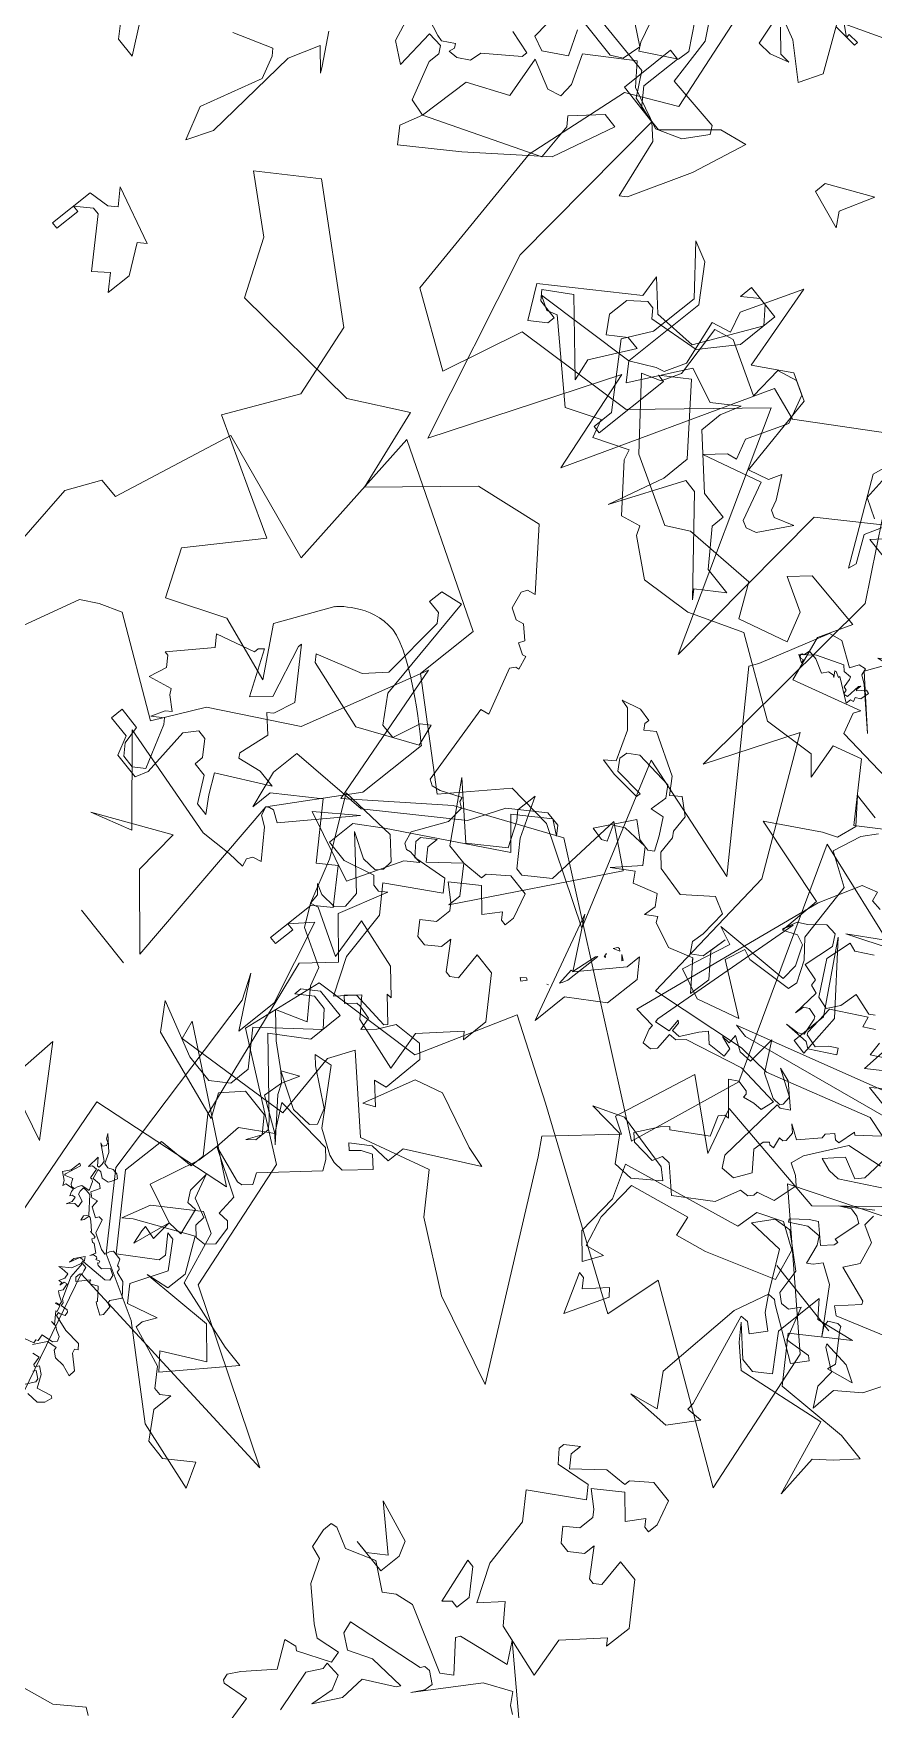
# Model space of a CAD drawing. Header units: metres. Extents: x -71 to 881, y -503 to 661.
# Drawn here: x 175.188 to 177.431, y -302.887 to -298.413 of the extents above; entities that cross this region are included whole.
import ezdxf

# ---------------------------------------------------------------- set-up
doc = ezdxf.new("R2010")
doc.units = ezdxf.units.M
doc.layers.add('ARBRE', color=100, linetype='Continuous', lineweight=13, true_color=0x00ff3f)

# ---------------------------------------------------------------- blocks, each defined once
blk = doc.blocks.new('WMF2', base_point=(0, 0.01))
at = {"color": 251, "lineweight": 0, "true_color": 0x636466}
for points in [[(152.62, -198.66), (162.76, -199.86), (152.65, -183.05), (154.26, -173.69), (175.85, -184.22), (183.13, -179.1), (188.97, -172.64), (192.5, -184.13), (195.26, -173.72), (200.97, -168.92), (202.85, -164.87), (210.8, -168.41), (212.43, -167.44), (213.62, -166.42), (215.13, -160.27)], [(190.12, -45.33), (178.29, -45.44), (176.89, -43.78), (174.7, -43.59), (173.01, -29.2), (166.39, -14.78), (160.89, -29.58), (158.19, -21.39), (152.68, -38.14), (149.95, -37.75), (143.85, -43.43)], [(139.57, -38.33), (135.29, -33.25), (133.39, -15.7), (130.63, -23.1), (123.64, -13.73), (121.99, -1.9), (114.39, -4.34), (111.72, -4.67), (103.98, -8.76), (99.27, -8.35)], [(47.38, -42.86), (52.22, -53.02), (31.88, -54.47), (45.91, -59.56), (49.4, -70.11), (59.14, -74.81), (58.34, -81.44), (49.36, -83.76), (46.84, -91.88), (40.14, -89.34), (24.4, -82.93), (24.01, -87.6), (8.81, -80.93), (12.69, -92.64), (23.58, -100.08), (8.83, -109.56)], [(100.3, -13.3), (97.37, -13.9), (96.16, -13.9), (102.61, -9.16), (103.21, -9.75), (114.9, -5.14), (116, -5.14), (100.3, -13.3), (100.3, -13.3)], [(122.03, -4.59), (121.2, -8.62), (122.72, -8.94), (116.58, -10.22), (116.74, -11.56), (117.68, -13), (118.53, -13.17), (119.53, -12.5), (119.62, -15.95), (127.05, -16.59), (123.52, -19.64), (122.5, -20.31), (122.25, -21.93), (124.05, -23.52), (121.84, -23.52)], [(112.89, -18.34), (116.25, -16.14), (114.07, -18.14)], [(120.73, -22.94), (121.42, -21.76), (121.9, -19.39), (119.14, -18.3), (118.02, -13.51), (116.67, -12.35), (115.65, -10.82), (115.72, -10.05), (119.34, -9.11), (120.19, -9.29), (120.53, -7.61), (116.29, -5.59), (119.5, -4.04), (122.03, -4.59), (122.03, -4.59)], [(170.28, -213.15), (171.44, -210.43), (167.5, -207.63), (170.63, -209.8), (171.33, -210.11), (171.53, -210.62), (172.06, -210.42), (172.36, -209.7), (174.37, -210.56), (175.39, -210.16), (176.98, -204.42), (177.29, -203.7), (165.65, -192.21), (176.34, -193.26), (169.52, -180.97), (177.55, -183.87), (181.35, -183.49), (184.59, -178.67), (192.69, -183.49), (192.69, -188.7), (207.51, -193.95), (205.44, -181.84), (216.23, -183.49), (218.11, -173.58), (219.76, -173.52), (220.92, -170.8), (219.49, -162.84)], [(177.9, -56.66), (174.32, -45.95), (177.81, -43.34), (178.67, -34.61), (175.87, -21.54), (169.72, -18.91), (168.26, -25.61), (158.55, -28.14), (151.66, -37.02), (141.23, -19.49), (142.97, -34.33), (135.13, -42.17)], [(108.09, -27.35), (107.21, -10.78), (98.49, -19.49)], [(58.37, -50.92), (61.87, -62.25), (50.47, -66), (62.16, -71.92), (61.59, -70.48), (52.23, -72.98), (53.36, -78.3), (52.54, -80.39), (46.99, -76.49), (41.75, -79.1), (39.13, -76.49), (33.51, -73.76), (26.05, -72.12), (37.25, -86.3), (38.33, -87.51), (34.61, -92.45), (35.99, -92.94), (34.69, -99.75), (29.28, -96.73), (30.97, -100.19), (21.09, -100.49), (17.67, -104.7)], [(57.77, -59.77), (57.34, -59.74), (56.99, -59.99), (56.55, -59.99), (56.22, -59.81), (56.35, -59.33), (56.48, -59.08), (57.01, -58.91), (57.45, -59.12), (57.71, -59.07), (57.42, -58.35), (56.8, -58.47), (56.47, -58.28), (56.73, -57.56), (56.31, -57.33), (55.87, -57.53), (55.75, -56.92), (54.93, -56.6), (54.8, -56.85), (54.47, -56.9), (54, -55.88), (52.71, -55.43), (52.29, -55.4), (52.19, -55.8), (52.04, -56.06), (51.25, -56.07), (50.96, -55.61), (50.83, -55.62), (50.67, -55.53), (50.58, -55.28), (49.76, -55.18), (48.77, -54.33), (49.22, -53.47), (49.17, -53.21), (48.84, -53.17), (48.7, -52.42), (48.83, -52.17), (49.57, -52.45), (49.82, -52.58), (49.78, -52.67), (50.67, -53.46), (51.2, -53.08), (51.37, -53.18), (51.41, -53.31), (52.03, -52.33), (52.28, -52.54), (52.29, -52.9), (52.25, -52.99), (52.13, -53.02), (52.29, -53.33), (52.38, -53.6), (52.8, -53.6), (52.54, -52.26), (51.6, -50.66), (51.34, -50.52), (51.27, -50.28), (50.74, -50.44), (50.57, -50.33), (50.48, -50.06), (50.84, -49.82), (50.98, -49.78), (50.89, -49.52), (49.55, -49.37), (48.16, -49.5), (47.78, -49.18), (48, -48.98), (47.85, -48.67), (46.68, -47.94), (46.65, -47.37), (47.56, -47.53), (48.39, -47.43), (48.9, -47.71), (48.98, -47.97), (49.76, -47.72), (50.3, -46.68)], [(49.75, -46.27), (49.22, -46.45), (49.02, -45.79), (48.86, -45.72), (48.68, -46.06), (48.07, -45.73), (47.44, -44.86), (46.32, -45.35), (46.14, -45.25), (46.23, -44.64), (46.6, -44.17), (47.56, -44.03)], [(48.27, -44.32), (47.88, -45.08), (47.97, -45.33), (48.55, -45.65), (48.68, -45.4)], [(51.09, -46.45), (50.35, -46.83), (50.42, -47.09), (50.26, -47.21), (50.42, -47.72), (49.49, -48.01), (49.31, -48.35), (49.49, -48.67), (50.03, -48.84), (50.3, -48.99), (50.77, -48.92), (50.44, -48.95), (51.22, -49.71), (51.11, -49.74), (51.31, -50.19), (51.71, -50.04), (51.65, -50.13), (51.4, -50.23), (51.47, -50.48), (52.03, -50.67), (52.29, -50.82), (52.12, -51.17), (52.29, -51.69), (52.54, -51.59), (52.57, -51.17), (52.63, -51.43), (52.9, -51.36), (52.76, -51.82), (52.87, -52.23), (53.49, -52.1), (53.75, -52.03), (53.04, -52.74), (52.85, -53.52), (52.92, -53.78), (53.01, -53.82), (53.28, -53.74), (53.5, -52.87), (53.5, -53.31), (53.09, -54.09), (52.87, -53.87), (52.85, -53.74), (50.74, -54.16), (50.47, -54.45), (50.6, -54.86), (51.14, -55.04), (51.55, -54.48), (51.91, -54.45), (52.09, -54.54), (52.03, -54.61), (52.09, -54.76), (52.39, -54.6), (52.42, -54.73), (52.51, -54.77), (52.77, -54.69), (52.92, -54.44), (52.77, -54.92), (53.44, -55.27), (53.59, -55.23), (53.84, -55.36), (53.75, -55.52), (53.79, -55.66), (54.35, -55.63), (54.31, -55.72), (54.95, -56.16), (55.21, -56.29), (55.34, -56.28), (55.36, -55.82), (55.49, -55.58), (55.61, -55.96), (55.42, -56.31), (56.6, -57.37), (57.04, -57.37), (57.3, -57.31), (57.27, -56.95), (57.18, -56.7), (56.58, -56.58), (56.42, -56.07), (56.77, -56.03), (57.04, -55.74), (57.17, -55.49), (57.04, -55.96), (57.15, -56.34), (57.42, -56.28), (57.5, -56.1), (57.66, -56.41), (57.75, -56.66), (58.41, -56.45), (58.45, -56.16), (58.7, -56.5), (59.31, -56.82), (58.99, -57.43), (58.98, -58.29), (58.79, -58.19), (59.04, -56.9), (58.99, -56.77), (58.39, -57.11), (58.15, -56.74), (57.97, -56.66), (57.71, -56.74), (57.66, -57.05), (57.53, -57.31), (56.88, -57.52), (57.28, -58.16), (57.46, -58.26), (57.59, -58.22), (57.82, -59.01), (58.22, -58.91), (58.37, -58.64), (58.47, -59.68), (57.96, -59.2), (57.81, -59.24), (57.85, -59.58), (57.93, -59.84), (59.21, -60.53), (58.92, -60.47), (58.77, -60.73), (58.88, -60.98), (59.17, -61.05), (59.42, -61.39), (58.22, -60.54), (57.77, -59.77), (57.77, -59.77)], [(169.87, -28.84), (169.25, -28.23), (167.56, -28.23), (167.56, -27.6), (168.66, -26.5), (170.48, -28.84), (164.64, -34.67), (165.12, -36.39), (162.8, -34.67), (159.28, -35.28), (156.97, -40.52), (158.19, -41.62), (158.8, -41.62), (159.88, -40.52), (159.88, -41.62), (156.97, -41.62), (156.97, -38.21), (158.8, -35.28), (162.8, -34.07), (163.41, -34.67), (164.03, -34.67), (165.12, -33.45), (165.12, -31.75), (164.03, -30.53), (162.8, -31.75), (161.71, -31.75), (163.41, -28.23), (162.8, -26.5), (168.04, -30.53), (169.87, -28.84), (169.87, -28.84)], [(127.86, -39.54), (126.03, -38.33), (124.94, -37.24), (127.24, -38.94), (128.46, -38.94), (129.55, -37.85), (127.24, -35.41), (127.24, -31.39), (128.46, -32.48), (131.38, -31.39), (127.86, -34.91), (130.76, -37.85), (136.62, -36.62), (138.93, -36.62), (137.71, -38.33), (136.62, -39.54), (137.23, -43.08), (134.79, -37.24), (127.86, -39.54), (127.86, -39.54)], [(137.61, -42.55), (139.52, -36.52), (138.12, -34.62), (138.22, -33.95), (142.72, -39.97), (141.89, -45.21)], [(141.95, -40.55), (141.61, -38.48), (139.96, -37.89)], [(174.7, -43.59), (178.13, -43.59), (178.13, -48.16), (177.26, -48.16), (177.26, -44.83), (176.02, -43.59), (173.91, -43.59), (170.9, -47.37), (168.8, -48.16), (169.68, -43.59), (171.36, -38.49), (171.81, -38.05), (173.47, -42.7), (174.7, -43.59), (174.7, -43.59)], [(40.86, -56.38), (43.16, -58.19), (49.01, -56.98), (47.19, -57.59), (47.19, -59.3), (49.01, -61.74), (53.04, -58.82), (53.65, -58.19), (53.04, -60.53), (50.1, -63.43), (48.41, -62.83), (46.7, -58.82), (40.86, -58.19), (39.03, -58.19), (42.55, -52.98), (43.78, -54.06), (40.86, -56.38), (40.86, -56.38)], [(168.32, -61.8), (171.36, -59.94), (170.42, -59.42), (170.47, -59.72), (169.59, -59.84), (169.56, -59.52), (171.59, -59.29)], [(174.22, -55.94), (172.57, -54.64), (171.71, -54.74), (173.12, -54.01), (174.29, -53.87), (175.3, -57.08)], [(64.7, -71.27), (60.09, -70.06), (57.77, -70.06), (56.55, -71.27), (56.55, -72.98), (58.86, -75.3), (55.34, -79.44), (56.55, -80.53), (57.77, -80.53), (58.86, -79.44), (58.86, -80.05), (57.77, -81.14), (55.34, -81.14), (55.34, -78.22), (57.77, -75.92), (52.42, -71.77), (51.91, -71.27), (51.91, -70.06), (52.42, -69.46), (51.91, -70.67), (53.02, -71.77), (55.34, -71.77), (56.55, -70.06), (55.34, -68.37), (63.01, -69.46), (64.7, -71.27), (64.7, -71.27)], [(68.73, -71.99), (73.89, -76.06), (74.34, -79.76), (79.68, -75.87), (76.6, -77.49), (82.66, -82.33), (73, -81.67), (70.51, -82.25), (69.1, -82.43), (69.35, -83.04), (69.14, -83.51), (68.47, -83.79), (70.41, -85.67), (71.27, -86.04), (71.55, -86.71), (71.33, -86.9), (71, -87.03), (70.05, -86.62), (66.45, -92.02), (69.04, -89.28), (63.17, -87.99), (61.62, -92.45), (60.75, -93.34), (61.84, -93.29), (62.18, -93.16), (62.64, -93.37), (63.02, -94.3), (61.86, -97.06), (62.03, -98.49), (62.51, -98.7), (62.64, -99.03), (64.13, -98.04), (64.8, -97.78), (65.29, -97.98), (67.08, -104.41), (66.4, -104.68), (68.19, -108.14), (67.94, -108.55), (67.68, -108.66), (68.1, -109.68), (68.37, -109.56), (69.29, -109.9), (69.08, -110.38), (70.18, -111.12), (70.78, -110.87), (71.7, -111.21), (72.22, -112.5), (72.02, -112.99), (71.4, -113.23), (75.46, -116.88), (80.69, -115.04), (86.12, -108.09), (88.43, -114.47), (92.34, -111.31), (103.35, -109.97), (106.1, -114.07), (110.61, -116.64), (106.84, -120.37), (96.77, -114.54), (94.84, -108.74), (97.41, -102.93), (91.6, -101), (87.74, -99.72), (91.28, -94.1), (89.03, -90.71), (84.85, -93.45), (79.38, -92.64), (82.27, -96.02), (80.34, -100.54), (80.31, -100.55), (80.25, -100.64), (80.17, -100.76), (80.05, -100.9), (79.89, -101.09), (79.68, -101.28), (79.47, -101.5), (79.2, -101.73), (78.93, -101.95), (78.6, -102.17), (78.25, -102.36), (77.89, -102.55), (77.49, -102.7), (77.07, -102.81), (76.62, -102.9), (76.15, -102.93), (75.62, -102.89), (75.04, -102.76), (74.41, -102.57), (73.74, -102.32), (73.05, -102.03), (72.35, -101.7), (71.67, -101.35), (70.98, -101), (70.34, -100.64), (69.73, -100.29), (69.19, -99.97), (68.7, -99.67), (68.31, -99.43), (68.02, -99.24), (67.83, -99.11), (67.77, -99.08), (67.77, -93.28), (71.55, -86.71), (68.73, -71.99), (68.73, -71.99)], [(91.94, -159.79), (89, -155.76), (89.67, -153.85), (92.49, -155.57), (95.44, -156.33)], [(98.26, -152.1), (96.65, -150.2), (95.72, -146.4), (91.23, -146.56), (90.77, -146.01), (91.89, -144.08), (93.76, -142.97), (97.21, -143.77), (98.75, -145.15), (101.81, -142.17), (100.48, -140.04), (100.32, -138.84), (101.34, -138.36), (103.76, -139.06), (102.79, -135.77), (105.69, -133.77), (105.82, -129.54), (107.25, -129.65), (108.74, -132.52), (108.73, -133.49), (109.15, -133.99), (110.39, -133.89), (109.93, -130.65), (111.62, -131.51), (112.63, -133.81)], [(114.51, -132.19), (129.81, -142.39), (128.59, -140.94), (132.57, -139.47), (132.73, -139.13), (130.53, -137.19), (131.32, -136.44), (136.79, -138.11), (138.2, -137.61), (139, -136.87), (141.22, -138.01), (143.41, -136.76), (145.13, -137.25), (145.63, -137.09), (145.6, -136.33), (145.13, -134.84), (144.07, -134.71), (142.97, -132.98), (140.36, -131.23), (139.36, -130.72), (137.49, -131.32), (137.22, -130.44), (139.58, -128.86), (139.92, -129.04), (140.84, -128.69), (139.42, -126.79), (141.03, -124.5), (141.52, -123.53), (141.36, -123.04), (141.12, -122.91), (139.13, -123.53), (138.58, -121.59)], [(145.74, -113.14), (146.33, -113.43), (148.12, -111.55), (151.13, -110.32), (152.08, -108.49), (151.44, -107.36), (150.04, -107.03)], [(136.79, -125.04), (137.86, -128.38), (137.23, -129.62), (137.38, -130.11), (136.11, -130.19), (135.51, -129.14), (135.65, -127.24), (134.56, -129.39), (134.72, -131.45), (132.62, -133.14), (132.44, -133.48), (135.45, -133.06), (137.16, -131.97), (138.4, -132.6), (138.75, -133.52), (132.62, -135.52), (132.46, -135.87), (131.99, -135.96), (131.01, -135.45), (131.05, -134.73), (131.55, -133.76), (128.65, -138.59), (126.7, -139.98), (125.97, -139.17), (125.32, -138.84)], [(112.09, -134.75), (109.9, -134.31), (109.39, -134.27), (108.55, -134.98), (108.32, -134.71), (108.41, -134.24), (107.65, -134.4), (106.82, -135.1), (106.74, -136.05), (104.54, -138.4), (104.55, -138.87), (106.51, -139.03)], [(105.33, -141.47), (105.18, -140.15), (103.95, -139.86), (102.35, -141.23), (103.5, -143.03)], [(103.65, -143.77), (100.39, -143.77), (99.59, -144.43), (99.47, -145.98), (101.18, -146.84)], [(100.78, -148.52), (99.7, -146.26), (99.24, -145.7), (96.84, -147.73), (96.81, -148.71), (98.38, -150.55)], [(18.5, -90.74), (17.84, -93.61), (20.02, -96.45), (22.98, -96.02), (22.05, -97.63), (20.72, -98), (17.93, -96.37), (17.41, -94.37), (16.65, -93.94), (15.97, -94.11), (15.49, -94.96), (14.21, -92.52), (12.21, -93.06), (11.86, -92.86), (12.6, -91.6), (16.89, -93.51), (17.23, -93.72), (17.84, -93.61), (16.91, -92.52), (15.64, -91.79), (16.37, -90.52), (17.22, -91.02), (17.83, -90.91), (14.87, -83.79), (14.78, -83.17), (13.49, -83.45), (14.87, -81.07), (17.86, -80.56), (18.47, -80.47), (16.28, -81.33), (18.28, -83.52), (18.5, -90.74), (18.5, -90.74)], [(55.55, -83.45), (56.85, -81.67), (58.61, -84.37), (59.53, -88.36), (61.31, -90.12), (57.78, -93.28), (58.61, -94.11), (61.31, -93.28), (62.23, -94.11), (62.23, -94.58), (61.31, -95.5), (61.31, -94.58), (60.48, -93.73), (58.61, -95.97), (56.85, -96.33), (56.85, -96.8), (55.55, -98.2), (53.79, -98.2), (52.87, -96.33), (52.87, -95.5), (53.33, -95.5), (53.79, -95.97), (54.63, -94.58), (56.39, -95.97), (58.23, -94.11), (56.85, -93.28), (56.39, -92.81), (56.39, -91.51), (57.31, -90.59), (56.39, -89.66), (55.55, -89.66), (54.63, -90.59), (54.63, -91.51), (52.87, -89.66), (52.41, -89.66), (51.93, -90.12), (52.41, -92.34), (50.63, -92.34), (47.94, -89.66), (47.94, -87.42), (48.41, -87.89), (50.63, -84.84), (49.71, -81.67), (54.16, -82.15), (55.55, -83.45), (55.55, -83.45)], [(30.71, -93.26), (29.79, -92.67), (31.51, -90.88), (33.12, -90.61), (34.74, -92.37), (37.69, -92.07), (35.5, -93.43), (30.71, -93.26), (30.71, -93.26)], [(58.61, -95.97), (60.32, -95.97), (63.86, -99.98), (59.71, -97.06), (57.39, -99.38), (58.61, -101.21), (59.21, -101.81), (59.21, -103.52), (57.39, -100.59), (55.69, -98.89), (55.08, -98.89), (53.39, -100.59), (53.87, -107.05), (50.45, -105.22), (56.79, -93.05), (56.79, -94.14), (58.61, -95.97), (58.61, -95.97)], [(48.48, -94.16), (48.71, -93.73), (48.96, -93.86), (48.64, -94.24), (48.48, -94.16), (48.48, -94.16)], [(12.72, -95.5), (19.16, -95.5), (12.72, -95.5), (12.72, -95.5)], [(47.28, -95.16), (47.15, -95.21), (47.28, -95.16), (47.28, -95.16)], [(46.51, -96.62), (46.65, -96.16), (46.74, -95.97), (46.95, -97.29), (46.8, -97.34), (46.58, -99.41), (46.49, -99.57), (46.51, -96.62), (46.51, -96.62)], [(78.38, -97.12), (74.97, -98.96), (73.76, -100.65), (74.37, -105.9), (74.97, -106.51), (76.08, -106.51), (76.08, -107.72), (74.37, -108.33), (72.54, -99.56), (70.84, -97.73), (69.62, -97.73), (69.14, -100.05), (68.53, -100.65), (67.9, -98.96), (72.05, -96.02), (77.9, -96.64), (78.38, -97.12), (78.38, -97.12)], [(45.08, -100.81), (45.46, -101.12), (45.03, -100.9), (45.08, -100.81), (45.08, -100.81)], [(45.94, -101.27), (45.76, -101.16), (46.23, -100.87), (46.06, -101.21), (45.94, -101.27), (45.94, -101.27)], [(46.06, -100), (46.17, -99.95), (46.26, -100.23), (46.22, -100.08), (46.06, -100), (46.06, -100)], [(111.88, -106.14), (110.25, -104.06), (110.25, -101.98), (111.34, -103.08), (112.32, -101.98), (115.5, -105.17), (116.06, -105.17), (117.15, -104.06), (116.61, -104.06), (116.61, -101.98), (117.15, -101.98), (117.15, -105.71), (115.5, -106.14), (114.95, -106.7), (116.06, -107.79), (111.34, -106.7), (111.88, -106.14), (111.88, -106.14)], [(41.84, -105.25), (43.62, -104.29), (45.73, -104.74), (46.01, -105.12), (46.77, -104.41), (46.73, -105.44), (47.43, -106.2), (49.22, -105.25), (49.85, -105.94), (51.28, -104.6), (49.82, -106.67), (50.87, -107.74), (52.95, -107.44), (53.69, -106.82), (53.01, -105.71), (53.39, -105.43), (54.48, -105.47), (52.9, -108.54), (51.53, -107.75), (50.51, -107.72), (50.13, -108.07), (50.82, -109.11), (51.79, -110.25), (52.85, -109.93), (52.79, -111.31), (53.49, -112.07), (56.63, -111.82), (57.39, -111.12), (57.42, -110.48), (56.72, -109.72), (54.29, -109.98), (54.31, -109.62), (56.73, -109.36), (58.12, -109.4), (57.43, -110.12), (58.73, -112.28), (60.09, -113.37), (60.82, -113.4), (59.39, -114.07), (58.29, -114.03), (58.31, -113.66), (57.96, -113.28), (57.27, -113.98), (53.82, -112.76), (52.77, -111.68), (52.09, -112.38), (50.71, -111.59), (50.41, -110.19), (50.06, -109.81), (49.75, -108.42), (48.76, -107.65), (46.27, -107.55), (44.45, -109.59), (43.06, -109.17), (42.78, -107.03), (42.83, -106.03), (42.2, -105.27), (41.44, -105.97), (41.35, -108.07), (41.41, -106.7), (39.72, -105.17), (39.79, -103.4), (41.84, -105.25), (41.84, -105.25)], [(41.84, -105.25), (41.63, -105.03), (41.84, -105.25), (41.84, -105.25)], [(31.94, -110.31), (36.07, -115.05), (31.32, -110.9), (30.71, -107.38), (31.94, -107.38), (31.94, -110.31), (31.94, -110.31)], [(23.77, -111.52), (26.08, -113.84), (23.77, -113.24), (22.56, -112.13), (23.16, -109.69), (25.47, -109.69), (23.77, -111.52), (23.77, -111.52)], [(115.75, -121.61), (116.64, -123.29), (117.08, -123.72), (119.97, -122.05)], [(125.08, -116.95), (123.4, -114.83), (125.08, -114.83), (125.96, -115.71)], [(115.4, -127.93), (113.63, -125.83), (113.28, -125.39), (114.96, -126.7), (115.75, -124.16), (114.96, -116.16), (115.75, -114.04), (117.08, -116.51), (115.75, -121.61), (115.75, -121.61)], [(88.02, -127.64), (89.18, -128.05), (81.01, -130.16), (79.28, -131.51), (78.66, -131.81), (78.08, -133.54), (79.32, -137.06), (77.83, -137.7), (78.59, -139.25), (76.91, -144.21), (74.85, -137.35), (72.31, -139.57), (70.12, -138.82), (68.65, -132.15), (67.1, -132.91), (66.75, -133.95), (65.48, -132.37), (65.1, -131.6), (64.53, -131.41), (63.1, -132.21), (64.5, -129.59), (65.26, -129.22), (65.84, -129.4), (67.29, -132.34), (71.77, -130.12), (70.62, -131.65), (69.87, -131.93), (70.65, -133.46), (69.51, -136.82), (70.57, -138.98), (71.73, -139.36), (73.23, -138.72), (72.87, -136.03), (77.25, -137.51), (78.75, -136.87), (77.7, -132.76), (78.24, -131.16), (79.66, -130.35), (74.87, -126.28), (69.33, -124.41), (67.74, -125.68), (61.86, -126.76), (60.09, -124.38), (56.38, -126.21), (57.56, -128.41), (60.34, -129.35), (59.17, -130.88), (54.25, -131.01), (55.18, -128.25), (53.81, -124.69), (48.67, -127.32), (48.87, -126.75), (48.11, -125.21), (37.91, -126.12)], [(39.22, -124.13), (42.07, -121.37), (45.72, -125.04), (47.88, -123.97), (47.05, -121.13), (48.46, -122.25), (52.55, -121.18), (59.04, -124.03), (62.95, -121.62), (67.02, -120.56), (70.08, -122.22), (70.5, -122.88), (71.99, -122.24), (75.25, -125.13), (75.62, -125.9), (78.11, -124.29), (78.79, -125.68), (81.26, -124.08), (87.26, -128.05), (88.02, -127.64), (88.02, -127.64)], [(81.01, -137.11), (81.01, -130.16), (79.79, -128.95), (77.48, -133.7), (74.56, -133.08), (72.85, -134.78), (73.33, -133.08), (73.33, -131.26), (69.33, -128.34), (67, -128.34), (67, -127.23), (64.57, -124.92), (62.26, -124.92), (64.09, -123.1), (63.48, -122.5), (69.93, -127.84), (71.03, -127.84), (73.33, -122), (72.24, -126.63), (72.24, -128.95), (76.88, -133.08), (78.71, -131.26), (78.09, -131.26), (78.09, -124.92), (78.71, -124.92), (78.71, -126.63), (82.71, -130.78), (81.61, -133.08), (81.61, -137.11), (85.03, -140.02), (83.32, -139.54), (81.01, -137.11), (81.01, -137.11)], [(54.16, -127.33), (52.25, -128.51), (51.85, -128.21), (51.22, -128.34), (51.11, -128.15), (50.9, -127.48), (50.6, -127.43), (50.52, -127.17), (50.44, -127.11), (50.17, -127.21), (50.23, -128.35), (50.16, -128.51), (50.16, -128.08), (50.07, -128.03), (49.62, -128.66), (49.33, -128.62), (49.38, -127.89), (49.74, -127.62), (49.57, -127.32), (49.82, -127.23), (49.84, -126.81), (51.76, -127.71), (51.74, -127.58), (52.22, -127.74), (52.33, -127.68), (51.98, -127.29), (52.17, -127.38), (52.57, -127.26), (52.83, -126.75), (53.96, -127.11), (54.74, -127.1), (54.8, -126.57), (54.93, -126.53), (54.96, -126.46), (54.93, -126.32), (54.74, -126.22), (54.51, -126.31), (54.41, -126.05), (55.06, -126.28), (54.16, -127.33), (54.16, -127.33)], [(105.82, -129.54), (97.54, -134.76), (98.14, -137.7), (98.75, -138.3), (97.05, -140.62), (95.83, -140.62), (97.05, -135.38), (101.69, -130.15), (105.21, -126.6), (106.3, -127.7), (105.82, -129.54), (105.82, -129.54)], [(190.5, -128.76), (189.64, -129.45), (189.46, -131.17), (193.19, -131.13), (193.65, -130.73), (193.32, -133.22), (194.17, -133.3), (194.78, -135.8), (192.24, -131.89), (190.15, -132.02), (190.49, -137.07), (188.78, -136.9), (187.93, -137.58), (188.18, -143.5), (182.86, -137.92), (186.5, -138.74), (187.36, -138.82), (188.57, -127.35), (187.03, -126.24), (188.66, -126.48), (190.5, -128.76), (190.5, -128.76)], [(167.53, -134.78), (172.77, -136.49), (177.52, -141.23), (181.55, -156.93), (182.76, -158.76), (179.84, -155.24), (179.84, -158.76), (182.76, -165.09), (183.97, -163.4), (183.36, -163.4), (183.36, -161.69), (183.97, -161.69), (183.97, -165.71), (182.76, -166.93), (185.07, -169.24), (186.28, -168.03), (189.83, -171.55), (192.73, -168.64), (192.73, -166.93), (193.83, -169.85), (193.83, -172.16), (187.38, -173.37), (181.55, -179.23), (180.45, -182.15), (178.13, -184.47), (176.91, -184.47), (176.31, -183.86), (177.52, -184.47), (179.84, -182.15), (177.52, -180.32), (185.07, -173.85), (186.89, -172.16), (186.89, -169.85), (185.07, -169.85), (182.76, -170.95), (182.15, -170.45), (181.55, -170.45), (181.05, -170.95), (182.15, -166.93), (179.21, -164.61), (181.05, -162.17), (176.31, -149.38), (174, -147.07), (174, -145.86), (176.91, -145.25), (176.91, -141.71), (172.29, -137.1), (169.85, -139.41), (169.85, -140.01), (171.07, -141.23), (170.45, -141.23), (168.76, -139.41), (169.85, -136.49), (168.76, -135.38), (166.44, -136.49), (166.93, -135.38), (166.93, -134.78), (163.52, -134.17), (162.29, -132.95), (161.69, -132.95), (161.08, -133.55), (161.08, -131.86), (159.38, -130.03), (157.67, -130.03), (155.85, -131.86), (154.74, -130.03), (160.6, -130.65), (167.53, -134.78), (167.53, -134.78)], [(140.36, -139.63), (140.36, -137.8), (143.28, -137.8), (142.18, -137.8), (140.97, -139.01), (144.49, -141.33), (140.97, -140.72), (140.36, -139.63), (140.36, -139.63)], [(172.09, -138.69), (172.45, -139.76), (172.53, -140.18), (171.42, -140.08), (171.62, -141.79), (170.39, -141.96), (171.14, -144.02), (171.94, -143.9), (172.54, -144.66), (172.74, -146.37), (171.85, -144.55), (170.26, -144.14), (170.19, -143.29), (169.43, -142.72), (168.61, -142.9), (168.09, -143.61), (168.48, -145.07), (168.92, -145.41), (169.79, -145.28), (170.04, -146.94), (173.91, -148.36), (170.8, -147.91), (170.41, -148.01), (169.9, -148.71), (170.41, -149.48), (167.33, -153.6), (167.88, -154.33), (168.63, -154.89), (173.09, -154.46), (173.45, -154.42), (171.93, -152.49), (171.21, -151.97), (174.13, -154.55), (174.64, -155.32), (175.4, -155.88), (172.47, -154.78), (170.8, -155.02), (170.42, -155.53), (171.04, -156.68), (174.04, -158.22), (174.74, -158.74), (173.33, -159.18), (169.98, -155.59), (167.94, -154.77), (167.31, -154.68), (166.44, -154.8), (165.01, -156.7), (165.95, -157.41), (166.73, -156.9), (167.3, -156.16), (167.79, -156.52), (166.47, -157.79), (164.8, -158.03), (164.79, -159.51), (159.94, -163.43), (161.71, -163.57), (166.28, -164.6), (168.39, -163.57), (169.49, -159.28), (168.67, -159.85), (170.32, -161.09), (169.36, -161.46), (169.4, -164.84), (170.39, -165.59), (172.66, -165.09), (173.31, -163.69), (174.06, -162.7), (174.38, -163.72), (175.5, -163.78), (175.85, -163.73), (176.42, -162.98), (176.92, -163.36), (176.35, -164.1), (173.23, -164.33), (173.04, -164.58), (174.93, -166.01), (174.5, -166.07), (176.45, -167.55), (180.59, -167.98), (179.68, -164.7), (183.52, -166.03), (184.12, -165.76), (184.28, -166.58), (184.98, -167.12), (184.09, -166.85), (182.78, -167.03), (182.25, -167.74), (182.48, -169.01), (186.32, -171.88), (184.25, -171.11), (183.02, -171.28), (182.66, -171.8), (182.73, -172.63), (184.43, -173.9), (189.08, -173.24), (185.87, -169.02), (184.12, -165.76), (182.95, -164.22), (179.83, -163.17), (179.13, -161.78), (177.11, -159.84), (179.39, -158.51), (177.45, -157.05), (175.4, -155.88), (174.19, -156.77), (174.64, -155.32), (174.73, -153.72), (171.93, -152.49), (174.04, -150.58), (173.91, -148.36), (173.97, -146.62), (174.86, -142.5), (171.62, -141.79), (172.09, -138.69), (172.09, -138.69)], [(134.49, -141.88), (134.49, -140.66), (135.1, -140.66), (135.58, -140.05), (136.81, -143.6), (136.19, -143.6), (134.49, -141.88), (134.49, -141.88)], [(132.52, -143.85), (133.8, -142.07), (135.57, -144.77), (136.49, -148.75), (138.25, -150.51), (134.73, -153.67), (135.57, -154.51), (138.25, -153.67), (139.17, -154.51), (139.17, -154.97), (138.25, -155.89), (138.25, -154.97), (137.42, -154.14), (135.57, -156.36), (133.8, -156.73), (133.8, -157.19), (132.52, -158.58), (130.73, -158.58), (129.81, -156.73), (129.81, -155.89), (130.27, -155.89), (130.73, -156.36), (131.57, -154.97), (133.35, -156.36), (135.2, -154.51), (133.8, -153.67), (133.35, -153.21), (133.35, -151.92), (134.27, -150.97), (133.35, -150.05), (132.52, -150.05), (131.57, -150.97), (131.57, -151.92), (129.81, -150.05), (129.35, -150.05), (128.88, -150.51), (129.35, -152.75), (127.59, -152.75), (124.91, -150.05), (124.91, -147.83), (125.36, -148.29), (127.59, -145.23), (126.66, -142.07), (131.11, -142.53), (132.52, -143.85), (132.52, -143.85)], [(82.25, -150.59), (79.04, -152.94), (79.92, -150.11), (79.04, -149.13), (82.25, -149.63), (82.25, -150.59), (82.25, -150.59)], [(189.52, -151.57), (194.75, -151.57), (189.52, -151.57), (189.52, -151.57)], [(147.09, -161.3), (148.81, -164.22), (148.31, -164.22), (147.7, -163.6), (146.47, -165.31), (145.88, -164.82), (147.09, -161.3), (147.09, -161.3)], [(203.13, -162.67), (204.93, -162.67), (204.93, -163.71), (203.13, -163.71), (202.75, -162.29), (202.01, -161.54), (200.96, -161.54), (200.21, -162.29), (202.01, -165.5), (202.37, -165.88), (203.13, -165.12), (202.75, -166.25), (202.37, -166.64), (203.5, -167.31), (203.82, -167.68), (205.6, -166.93), (205.31, -168.42), (205.98, -169.09), (206.34, -169.09), (204.18, -172.31), (204.93, -173.05), (202.01, -174.48), (202.01, -174.86), (201.7, -175.24), (199.54, -172.01), (198.43, -173.43), (200.21, -177.4), (200.21, -177.69), (197, -174.48), (197.38, -172.69), (197.76, -172.31), (196.33, -171.27), (196.63, -168.73), (196.33, -168.42), (194.53, -169.09), (193.04, -169.09), (196.63, -166.25), (195.57, -164.83), (194.53, -163.71), (195.57, -163.71), (197, -165.5), (198.12, -165.5), (198.12, -166.25), (199.17, -167.31), (199.92, -167.31), (200.59, -166.25), (199.92, -162.29), (200.21, -161.25), (202.37, -161.25), (203.13, -162.67), (203.13, -162.67)], [(135.09, -169.28), (136.91, -170.51), (138.01, -171.61), (135.68, -169.9), (134.47, -169.9), (133.38, -170.99), (135.68, -173.42), (135.68, -177.45), (134.47, -176.35), (131.54, -177.45), (135.09, -173.91), (132.16, -170.99), (126.32, -172.2), (124, -172.2), (125.23, -170.51), (126.32, -169.28), (125.71, -165.75), (128.13, -171.61), (135.09, -169.28), (135.09, -169.28)], [(138.94, -175.74), (144.01, -172.85), (146.39, -171.88), (146.93, -173.42), (151.56, -171.55), (151.13, -168.2), (150.13, -165.91), (148.68, -166.49), (149.35, -164.92), (151.24, -166.38), (151.67, -169.75), (153.13, -172.22), (143.98, -176.02), (143.88, -177.83), (142.05, -179.02), (139.92, -178.12), (138.94, -175.74), (138.94, -175.74)], [(129.33, -171.8), (130.44, -173.14), (130.63, -174.64), (132.41, -175.52), (132.57, -175.72), (130.37, -175.88), (129, -175.39), (131.03, -174.57), (130.92, -175.27), (132.78, -177.2), (132.94, -177.4), (133.27, -177.39), (133.89, -176.89), (133.76, -176.39), (133.25, -175.78), (136.03, -178.75), (137.63, -179.42), (138.03, -178.75), (138.43, -178.41), (139, -179.91), (139.48, -180.48), (140.6, -180.25), (141.77, -179.29), (141.95, -179.48), (140.94, -180.66), (140.37, -181.13), (138.81, -180.09), (138.2, -180.94), (138.17, -181.3), (138.5, -181.3), (138.3, -183.46), (138.84, -183.71), (139.55, -183.74), (140.34, -183.1), (138.33, -185.08)], [(139.07, -186.81), (142.01, -184.38), (142.93, -184.24), (144.01, -184.38), (142.96, -185.86), (141.2, -185.39), (140.77, -186.02), (140.94, -188.21)], [(146.97, -193.1), (147.96, -192.3), (148.2, -193.41)], [(149.23, -193.84), (150.01, -193.2), (150.32, -193.98), (152.67, -192.02), (152.33, -189.62), (152.2, -189.45), (151.09, -189.35), (150.48, -190.21), (149.91, -190.68), (149.57, -190.27), (151.32, -188.81), (151.86, -189.06), (153.85, -188.7), (152.77, -188.98), (152.4, -189.29), (152.8, -190.62), (152.94, -190.78), (153.69, -190.85), (154.05, -190.54), (154.11, -189.8), (154.29, -191.99), (154.99, -192.09), (155.13, -192.59), (156.55, -192.72), (156.32, -195.25), (156.96, -196.02), (157.91, -195.93), (158.87, -194.78), (159.49, -194.28), (159.79, -193.07), (159.51, -193.9), (160.36, -181.18), (160.3, -180.89), (159.09, -181.29), (159.32, -182.35), (159.11, -182.21), (158.95, -181.51), (158.27, -181.62), (157.59, -183.02), (157.18, -183.64), (156.35, -183.07), (154.92, -183.39), (155.08, -184.08), (156.2, -184.24), (155.47, -184.34), (155.62, -185.07), (154.42, -184.57), (153.35, -184.75), (153.51, -186.38), (153.6, -187.08), (151.95, -185.01), (149.99, -184.32), (149.29, -184.43), (149.15, -184.65), (149.29, -185.38), (151.47, -186.21), (150.33, -186.08), (148.46, -184.81), (149.07, -184.27), (149.41, -184.25), (148.91, -178.66), (148.24, -177.88), (147.12, -178.09), (146.52, -179.46), (147.86, -180.69), (147.82, -181.61), (147.53, -182), (147.35, -181.89), (146.99, -181.96), (147.31, -182.82), (146.97, -182.85), (146.83, -183.07), (146.96, -183.8), (147.57, -184.22), (146.37, -183.73), (145.25, -185.38), (145.32, -185.75), (144.9, -186.35), (144.5, -186.09), (144.14, -186.16), (144.04, -187.62), (143.83, -187.48), (142.52, -189.03)], [(140.72, -187.54), (143.51, -186.63), (145.06, -183.4), (145.23, -182.31), (144.26, -181.94), (143.6, -181.51), (143.77, -179.46), (145.1, -178.82), (145.07, -178.48), (145.34, -178.09), (146.02, -177.93), (146.55, -175.84), (149.03, -173.49), (151.13, -174.93), (151.83, -174.83), (152.07, -174.01), (154.04, -173.82), (154.65, -174.25), (153.72, -176.12), (153.29, -176.72), (153.08, -176.57), (150.75, -178.69), (151.6, -180.16), (151.31, -180.6), (150.94, -180.67), (153.31, -182.54), (152.7, -183.08), (151.76, -183.04), (151.56, -182.89), (151.5, -182.59), (150.64, -182.91), (149.91, -183.05), (149.78, -184.18), (153.37, -183.87), (157.76, -181.91), (158.22, -181.26), (158.87, -181.13), (158.61, -179.74), (158.9, -179.3), (159.63, -179.15), (160.17, -180.16), (160.23, -180.53), (161.97, -180.37), (159.66, -196.47), (158.58, -199.98), (157.43, -200.58), (157.16, -199.85), (156.26, -199.9)], [(153.79, -197.33), (154.96, -196.37), (155.66, -196.47), (155.88, -194.31), (153.91, -191.96), (152.87, -191.86), (152.36, -192.9), (152.27, -194.36), (150.48, -194.18), (150.11, -194.49)], [(138.03, -184.72), (137.93, -183.77), (136.52, -183.3), (135.82, -181.61), (136.44, -180.4), (133.42, -179.96), (133.25, -179.75), (134.5, -178.03), (133.81, -177.64), (130.21, -179.65)], [(127.36, -176.92), (127.86, -175.55), (129.43, -173.88), (129.33, -171.8), (129.33, -171.8)], [(167.3, -178.31), (164.99, -181.83), (164.99, -183.07), (163.76, -181.83), (163.76, -178.92), (166.2, -176.6), (166.2, -173.68), (170.22, -181.83), (167.3, -178.31), (167.3, -178.31)]]:
    blk.add_lwpolyline(points, dxfattribs=at)

msp = doc.modelspace()

# ---------------------------------------------------------------- block references
at = {"layer": 'ARBRE', "color": 251, "lineweight": 5, "true_color": 0x636466, "xscale": 0.03451886634015593, "yscale": 0.03451886634015593, "zscale": 0.03451886634015593, "rotation": 128.5771086415459}
for p in [(175.008, -304.2746), (179.423, -304.3012), (175.4171, -309.2709)]:
    msp.add_blockref('WMF2', p, dxfattribs=at)

doc.saveas('drawing.dxf')
